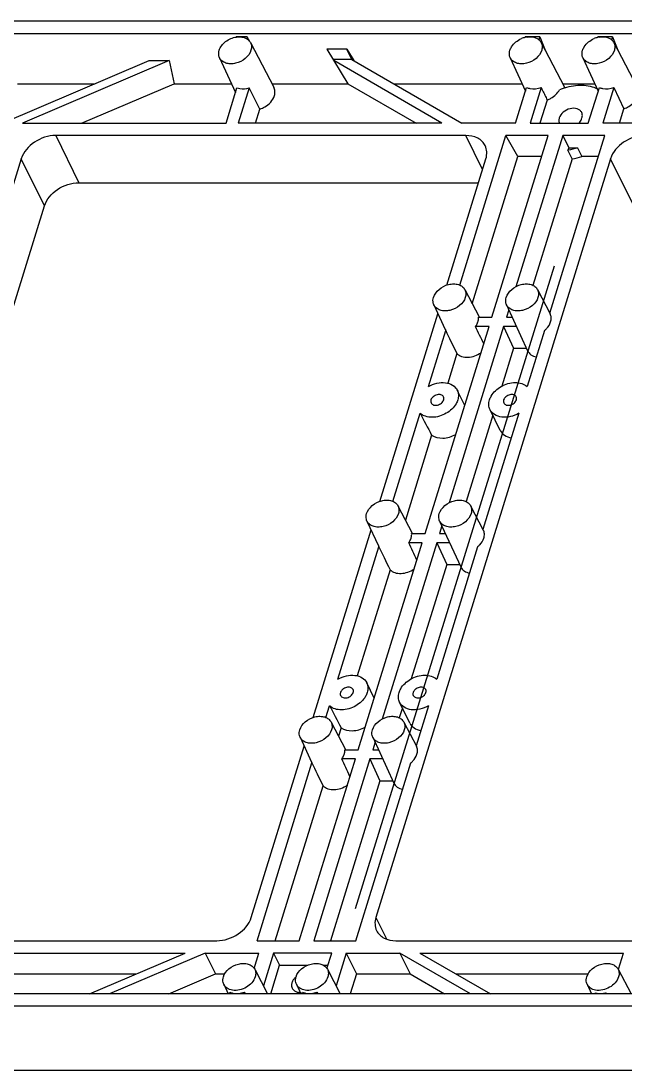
# Model space of a CAD drawing. Header units: inches. Extents: x -421 to 495, y -313 to 296.
# Drawn here: x 99.1 to 160.3, y -106.2 to 0.2 of the extents above; entities that cross this region are included whole.
import ezdxf

# ---------------------------------------------------------------- set-up
doc = ezdxf.new("R2010")
doc.units = ezdxf.units.IN
doc.header["$LTSCALE"] = 2.574606
doc.header["$MEASUREMENT"] = 0
doc.layers.get('0').update_dxf_attribs({"linetype": 'CONTINUOUS'})

msp = doc.modelspace()

# ---------------------------------------------------------------- linework, layer by layer
at = {"color": 7, "linetype": 'Continuous'}
for p, q in [((37.14596, 0.20037), (272.56915, 0.20037)), ((38.25677, -1.05788), (270.68068, -1.05788)), ((122.01438, -1.40295), (120.89303, -1.40295)), ((122.01438, -1.40295), (121.95565, -1.59298)), ((122.01438, -1.40295), (122.18806, -1.80258)), ((122.3414, -1.98483), (124.7139, -6.52633)), ((150.16238, -1.4909), (150.18956, -1.40295)), ((151.66326, -1.40295), (150.18956, -1.40295)), ((151.66326, -1.40295), (151.56641, -1.71636)), ((151.66326, -1.40295), (152.2256, -2.77014)), ((151.81535, -1.98483), (154.18785, -6.52633)), ((157.53087, -1.4909), (157.55805, -1.40295)), ((159.03175, -1.40295), (157.55805, -1.40295)), ((159.03175, -1.40295), (158.9349, -1.71636)), ((159.03175, -1.40295), (159.59409, -2.77014)), ((159.18384, -1.98483), (161.55634, -6.52633)), ((130.0758, -2.66236), (132.22481, -6.16493)), ((132.10214, -2.66236), (130.0758, -2.66236)), ((132.10214, -2.66236), (132.81146, -3.81845)), ((132.61313, -3.70365), (132.10214, -2.66236)), ((97.19016, -10.16659), (112.08051, -3.81845)), ((114.10684, -3.81845), (99.2165, -10.16659)), ((112.08051, -3.81845), (114.10684, -3.81845)), ((114.10684, -3.81845), (114.59743, -6.16493)), ((119.19986, -3.52648), (120.827, -7.06507)), ((132.61313, -3.70365), (130.71469, -3.70365)), ((141.75202, -10.16659), (130.78513, -3.81845)), ((132.61313, -3.70365), (143.77836, -10.16659)), ((148.67381, -3.52648), (150.2285, -6.9075)), ((156.0423, -3.52648), (157.59698, -6.9075)), ((98.7354, -6.16493), (106.57654, -6.16493)), ((105.21106, -10.16659), (114.59743, -6.16493)), ((114.59743, -6.16493), (120.41309, -6.16493)), ((124.52511, -6.16493), (132.22481, -6.16493)), ((132.22481, -6.16493), (139.13798, -10.16659)), ((136.86519, -6.16493), (149.88704, -6.16493)), ((153.99906, -6.16493), (157.25553, -6.16493)), ((119.86856, -10.16659), (120.97438, -6.58815)), ((122.20827, -6.58815), (121.10245, -10.16659)), ((149.22136, -10.16659), (150.34127, -6.54258)), ((151.81464, -6.54361), (150.69506, -10.16659)), ((156.58985, -10.16659), (157.70975, -6.54258)), ((159.18313, -6.54361), (158.06355, -10.16659)), ((159.18313, -6.54361), (160.20435, -8.70863)), ((152.41534, -7.8172), (151.68933, -10.16659)), ((122.84737, -10.16659), (123.29042, -8.73285)), ((159.7538, -10.16659), (160.20435, -8.70863)), ((99.2165, -10.16659), (119.86856, -10.16659)), ((141.75202, -10.16659), (121.10245, -10.16659)), ((149.22136, -10.16659), (143.77836, -10.16659)), ((150.69506, -10.16659), (156.58985, -10.16659)), ((163.50655, -10.16659), (158.06355, -10.16659)), ((102.5968, -11.41991), (104.94562, -16.20631)), ((144.1732, -11.41991), (102.5968, -11.41991)), ((143.55171, -26.61051), (148.24596, -11.41991)), ((145.86869, -14.87496), (144.1732, -11.41991)), ((146.82014, -29.85918), (152.5183, -11.41991)), ((149.44722, -13.53338), (148.24596, -11.41991)), ((152.5183, -11.41991), (148.24596, -11.41991)), ((153.992, -11.41991), (149.25005, -26.76486)), ((152.69118, -29.45467), (158.26434, -11.41991)), ((153.992, -11.41991), (154.60208, -12.66313)), ((158.26434, -11.41991), (153.992, -11.41991)), ((154.60208, -12.66313), (154.52614, -12.90887)), ((154.60208, -12.66313), (155.50267, -12.66313)), ((155.50267, -12.66313), (155.92972, -13.53338)), ((99.10741, -13.76989), (75.31729, -90.75476)), ((101.45624, -18.55629), (99.10741, -13.76989)), ((158.84772, -13.76989), (135.0576, -90.75476)), ((142.2433, -26.60671), (146.21018, -13.76989)), ((144.82362, -28.49536), (149.44722, -13.53338)), ((151.86519, -13.53338), (149.44722, -13.53338)), ((154.9532, -13.77912), (150.98161, -26.63119)), ((154.9532, -13.77912), (154.52614, -12.90887)), ((157.61123, -13.53338), (155.92972, -13.53338)), ((161.19654, -18.55629), (158.84772, -13.76989)), ((104.94562, -16.20631), (145.45727, -16.20631)), ((78.41902, -93.10474), (101.45624, -18.55629)), ((133.00063, -89.83336), (153.14781, -24.63706)), ((144.06923, -27.05129), (145.519, -29.82649)), ((151.43772, -27.05129), (152.72015, -29.50616)), ((140.92769, -28.59294), (142.08478, -31.10931)), ((148.29618, -28.59294), (150.4368, -33.24823)), ((135.46545, -48.53986), (141.34743, -29.50576)), ((148.5288, -29.09883), (148.29383, -29.85918)), ((140.04228, -51.79233), (146.52966, -30.79917)), ((148.00335, -30.79917), (142.47219, -48.69801)), ((146.52966, -30.79917), (145.16595, -30.79917)), ((145.45643, -29.85918), (146.82014, -29.85918)), ((148.00335, -30.79917), (149.01176, -33.00565)), ((149.31066, -30.79917), (148.00335, -30.79917)), ((148.29383, -29.85918), (148.87843, -29.85918)), ((140.37652, -36.88542), (142.13315, -31.20095)), ((142.08454, -31.10847), (142.13315, -31.20095)), ((152.1507, -31.20367), (150.3949, -36.88542)), ((143.2667, -33.53355), (142.33703, -36.54195)), ((149.01176, -33.00565), (147.823, -36.85247)), ((149.01176, -33.00565), (150.32526, -33.00565)), ((144.05963, -38.79217), (143.30257, -37.24943)), ((147.6684, -41.34534), (146.63126, -39.23187)), ((136.77385, -48.54366), (139.53893, -39.59587)), ((146.91134, -39.8026), (144.20375, -48.56435)), ((149.55731, -39.59587), (145.91332, -51.38783)), ((140.7078, -41.81416), (138.04576, -50.42852)), ((137.29137, -48.98445), (138.74115, -51.75964)), ((144.65986, -48.98445), (145.94229, -51.43931)), ((134.14983, -50.52609), (135.30693, -53.04246)), ((141.75094, -51.03198), (141.51598, -51.79233)), ((141.51832, -50.52609), (143.65894, -55.18138)), ((128.68759, -70.47302), (134.56957, -51.43891)), ((138.67857, -51.79233), (140.04228, -51.79233)), ((141.51598, -51.79233), (142.10057, -51.79233)), ((131.20217, -66.57364), (135.3553, -53.1341)), ((133.26442, -73.72548), (139.7518, -52.73232)), ((135.30668, -53.04163), (135.3553, -53.1341)), ((141.2255, -52.73232), (135.69434, -70.63117)), ((139.7518, -52.73232), (138.38809, -52.73232)), ((145.37284, -53.13683), (141.22055, -66.57364)), ((142.5328, -52.73232), (141.2255, -52.73232)), ((141.2255, -52.73232), (142.2339, -54.9388)), ((142.2339, -54.9388), (138.64864, -66.54069)), ((142.2339, -54.9388), (143.5474, -54.9388)), ((136.48884, -55.4667), (133.16268, -66.23017)), ((134.88881, -68.48757), (134.12821, -66.93764)), ((138.49405, -71.03356), (137.45691, -68.92009)), ((129.99599, -70.47681), (130.36457, -69.28409)), ((137.73699, -69.49082), (137.4259, -70.4975)), ((140.38296, -69.28409), (139.13547, -73.32098)), ((130.51352, -70.9176), (131.96329, -73.69279)), ((137.882, -70.9176), (139.16444, -73.37247)), ((131.53345, -71.50238), (131.2679, -72.36167)), ((122.42006, -90.75476), (127.79171, -73.37207)), ((127.37197, -72.45925), (128.52907, -74.97562)), ((134.97308, -72.96514), (134.73812, -73.72548)), ((134.74046, -72.45925), (136.88109, -77.11453)), ((131.90071, -73.72548), (133.26442, -73.72548)), ((134.73812, -73.72548), (135.32271, -73.72548)), ((123.00343, -93.10474), (128.57744, -75.06725)), ((127.27578, -93.10474), (132.97394, -74.66548)), ((128.52882, -74.97478), (128.57744, -75.06725)), ((134.44764, -74.66548), (128.74948, -93.10474)), ((132.97394, -74.66548), (131.61023, -74.66548)), ((133.02182, -93.10474), (138.59498, -75.06998)), ((135.75495, -74.66548), (134.44764, -74.66548)), ((134.44764, -74.66548), (135.45604, -76.87195)), ((124.85781, -93.10474), (129.71099, -77.39985)), ((135.45604, -76.87195), (130.43973, -93.10474)), ((135.45604, -76.87195), (136.76954, -76.87195)), ((135.0576, -90.75476), (136.11488, -92.90928)), ((77.35427, -93.10474), (118.93067, -93.10474)), ((123.00343, -93.10474), (127.27578, -93.10474)), ((128.74948, -93.10474), (133.02182, -93.10474)), ((137.09458, -93.10474), (178.67098, -93.10474)), ((95.08531, -94.35807), (115.73489, -94.35807)), ((106.0338, -98.49389), (115.73489, -94.35807)), ((117.76122, -94.35807), (108.06013, -98.49389)), ((117.76122, -94.35807), (123.20423, -94.35807)), ((117.76122, -94.35807), (118.79837, -96.47154)), ((122.72392, -95.91234), (123.20423, -94.35807)), ((124.67793, -94.35807), (123.65211, -97.67761)), ((130.57272, -94.35807), (124.67793, -94.35807)), ((124.67793, -94.35807), (125.28801, -95.60129)), ((130.09241, -95.91234), (130.57272, -94.35807)), ((132.04641, -94.35807), (131.0206, -97.67761)), ((132.04641, -94.35807), (137.48942, -94.35807)), ((132.04641, -94.35807), (133.08356, -96.47154)), ((144.63438, -98.49389), (137.48942, -94.35807)), ((137.48942, -94.35807), (138.52656, -96.47154)), ((139.51575, -94.35807), (160.16533, -94.35807)), ((139.51575, -94.35807), (146.66071, -98.49389)), ((159.65824, -95.99902), (160.16533, -94.35807)), ((124.39413, -98.49389), (125.28801, -95.60129)), ((125.28801, -95.60129), (128.11273, -95.60129)), ((129.76019, -95.60129), (130.18853, -95.60129)), ((96.17712, -96.47154), (110.77747, -96.47154)), ((114.05469, -98.49389), (118.79836, -96.47154)), ((118.79836, -96.47154), (119.75214, -96.47154)), ((122.76739, -95.98406), (124.07854, -98.49389)), ((130.13588, -95.98406), (131.44703, -98.49389)), ((133.08356, -96.47154), (132.4586, -98.49389)), ((133.08356, -96.47154), (138.52656, -96.47154)), ((138.52656, -96.47154), (142.02033, -98.49389)), ((143.16694, -96.47154), (156.59458, -96.47154)), ((159.60983, -95.98406), (160.92098, -98.49389)), ((119.62585, -97.52571), (120.07105, -98.49389)), ((126.99434, -97.52571), (127.43954, -98.49389)), ((156.46829, -97.52571), (156.91349, -98.49389)), ((240.57068, -98.49389), (8.14676, -98.49389)), ((120.18619, -98.49389), (120.2422, -98.31265)), ((121.71557, -98.31373), (121.65989, -98.49389)), ((121.71557, -98.31373), (121.80052, -98.49391)), ((127.55468, -98.49389), (127.61069, -98.31265)), ((129.08405, -98.31373), (129.02838, -98.49389)), ((129.08405, -98.31373), (129.16901, -98.49391)), ((157.20357, -98.49389), (157.23937, -98.37803)), ((158.36024, -98.37959), (158.32492, -98.49389)), ((158.41786, -98.4939), (158.36024, -98.37959)), ((241.68148, -99.75214), (6.25829, -99.75214)), ((11.01788, -106.22315), (244.55544, -106.22315))]:
    msp.add_line(p, q, dxfattribs=at)
for centre, radius, start, end in [((121.53093, -2.40823), 0.91438, 27.661038, 34.653817), ((150.74589, -3.76887), 2.36995, 104.2868653, 113.2427326), ((150.70839, -3.6213), 2.2177, 98.3700858, 104.2890081), ((151.00488, -2.40823), 0.91438, 27.661038, 34.653817), ((158.11437, -3.76887), 2.36995, 104.2868653, 113.2427326), ((158.07688, -3.6213), 2.2177, 98.3700858, 104.2890081), ((158.37337, -2.40823), 0.91438, 27.661038, 34.653817), ((156.01721, -12.11464), 5.82491, 109.9845497, 113.6792805), ((156.0076, -12.0878), 5.7964, 108.0844239, 109.9860054), ((153.32338, -6.97832), 0.97551, 22.7579297, 27.6328095), ((127.16102, -97.62954), 0.66314, 206.250148, 220.9699648)]:
    msp.add_arc(centre, radius, start, end, dxfattribs=at)
for centre, major_axis, ratio, start_param, end_param in [((147.08915, -38.46986), (-17.23236, 37.64858), 0.035500416, -1.429547581, -1.381890251), ((157.91663, -57.62428), (-17.39959, 30.72695), 0.041234029, 0.512758126, 0.646669599), ((149.65555, -55.30277), (-15.1333, 26.73726), 0.043722623, 0.918367777, 1.01744485), ((151.13878, -79.55743), (-17.39959, 30.72695), 0.041234029, 0.512758126, 0.646669599), ((140.3113, -60.40302), (-17.23236, 37.64858), 0.035500416, -1.429547581, -1.381890251), ((140.48119, -84.99099), (-15.1333, 26.73726), 0.043722623, 7.201553084, 7.300630157), ((144.36092, -101.49059), (-17.39959, 30.72695), 0.041234029, 0.512758126, 0.646669599), ((133.53344, -82.33617), (-17.23236, 37.64858), 0.035500416, -1.429547581, -1.381890251)]:
    msp.add_ellipse(centre, major_axis=major_axis, ratio=ratio, start_param=start_param, end_param=end_param, dxfattribs=at)
for points, start_tangent, end_tangent in [([(119.16889, -2.77627), (119.81571, -1.89713), (120.91162, -1.42723)], (7.49928323, 24.267689446), (25.132152732, 3.678980712)), ([(120.91162, -1.42723), (121.05573, -1.41121), (121.47131, -1.42529)], (25.13215273, 3.67898072), (25.107471098, -3.843812566)), ([(121.47131, -1.42529), (121.9471, -1.58544), (122.2831, -1.88829)], (25.107471109, -3.843812497), (14.44267913, -20.894234122)), ([(122.3408, -1.98373), (122.44511, -2.36052), (122.3926, -2.77627)], (11.788933366, -22.498467728), (-7.499283264, -24.267689435)), ([(148.64284, -2.77627), (148.80675, -2.42269), (149.81064, -1.59126)], (7.499283222, 24.267689448), (23.342442157, 10.014509181)), ([(150.38557, -1.42723), (150.67161, -1.40554), (151.42155, -1.58572)], (25.13215273, 3.678980722), (22.056424308, -12.596592664)), ([(151.42155, -1.58572), (151.52036, -1.6492), (151.75705, -1.88829)], (22.056424309, -12.596592663), (14.442679089, -20.894234151)), ([(151.81476, -1.98373), (151.91906, -2.36052), (151.86656, -2.77627)], (11.788933366, -22.498467728), (-7.499283264, -24.267689435)), ([(156.01133, -2.77627), (156.17524, -2.42269), (157.17913, -1.59126)], (7.499283222, 24.267689448), (23.342442157, 10.014509181)), ([(157.75406, -1.42723), (158.0401, -1.40554), (158.79003, -1.58572)], (25.13215273, 3.678980722), (22.056424308, -12.596592664)), ([(158.79003, -1.58572), (158.88885, -1.6492), (159.12554, -1.88829)], (22.056424309, -12.596592663), (14.442679089, -20.894234151)), ([(159.18324, -1.98373), (159.28755, -2.36052), (159.23504, -2.77627)], (11.788933366, -22.498467728), (-7.499283264, -24.267689435)), ([(119.2003, -3.52739), (119.14046, -3.35388), (119.16889, -2.77627)], (-10.635642148, 23.06605983), (7.499283226, 24.267689447)), ([(122.3926, -2.77627), (121.81999, -3.59545), (120.83562, -4.08982), (120.30853, -4.14639), (119.82946, -4.06368), (119.44712, -3.85006), (119.2003, -3.52739)], (-7.499283238, -24.267689443), (-10.635642133, 23.066059837)), ([(148.67426, -3.52739), (148.61442, -3.35388), (148.64284, -2.77627)], (-10.635642148, 23.06605983), (7.499283226, 24.267689447)), ([(151.86656, -2.77627), (151.29394, -3.59545), (150.30957, -4.08982), (149.78249, -4.14639), (149.30341, -4.06368), (148.92107, -3.85006), (148.67426, -3.52739)], (-7.499283238, -24.267689443), (-10.635642133, 23.066059837)), ([(156.04274, -3.52739), (155.9829, -3.35388), (156.01133, -2.77627)], (-10.635642148, 23.06605983), (7.499283226, 24.267689447)), ([(159.23504, -2.77627), (158.66243, -3.59545), (157.67806, -4.08982), (157.15097, -4.14639), (156.6719, -4.06368), (156.28956, -3.85006), (156.04274, -3.52739)], (-7.499283238, -24.267689443), (-10.635642133, 23.066059837)), ([(154.2083, -6.57774), (155.97764, -6.31256), (157.52069, -6.6868)], (24.14543879, 7.884020905), (22.600839692, -11.591464326)), ([(120.97438, -6.58815), (121.2541, -6.66294), (122.20827, -6.58815)], (23.77684891, -8.934285416), (24.295516242, 7.408636214)), ([(123.29042, -8.73285), (123.02137, -8.19193), (122.61268, -7.39685), (122.20827, -6.58815)], (-11.444543561, 22.6755909), (-11.439556928, 22.678107004)), ([(123.29042, -8.73285), (123.79152, -8.50998), (124.76888, -7.37619)], (24.174779533, 7.793589321), (7.499283241, 24.267689442)), ([(124.76888, -7.37619), (124.82532, -6.93006), (124.71367, -6.52588)], (7.499283268, 24.267689434), (-11.782010584, 22.502093827)), ([(150.34127, -6.54258), (150.66617, -6.65111), (151.81464, -6.54361)], (22.909099146, -10.969647959), (23.83622713, 8.774638238)), ([(151.81464, -6.54361), (151.96342, -6.86641), (152.19139, -7.33549), (152.41534, -7.8172)], (10.834627574, -22.973263706), (10.836176475, -22.972533152)), ([(152.41534, -7.8172), (152.80839, -7.63648), (153.67783, -6.78014)], (23.894371703, 8.615045034), (11.982183526, 22.396144265)), ([(157.70975, -6.54258), (158.03466, -6.65111), (159.18313, -6.54361)], (22.909099146, -10.969647959), (23.836227116, 8.774638276)), ([(160.20435, -8.70863), (160.68288, -8.48097), (161.61132, -7.37619)], (23.933081137, 8.506916438), (7.499283242, 24.267689442)), ([(155.92168, -9.08825), (155.7411, -8.86294), (155.46619, -8.71528), (154.75001, -8.7035), (154.05336, -9.05753), (153.64836, -9.63924)], (-11.205193657, 22.79481597), (-7.499283229, -24.267689446)), ([(155.95101, -9.63924), (155.98303, -9.49392), (155.92168, -9.08825)], (7.499283205, 24.267689453), (-11.20519371, 22.794815944)), ([(153.64836, -9.63924), (153.61635, -9.78456), (153.6777, -10.19023)], (-7.499283205, -24.267689453), (11.20519371, -22.794815944)), ([(155.59565, -10.17698), (155.7155, -10.05279), (155.95101, -9.63924)], (18.653635694, 17.239543944), (7.499283293, 24.267689426)), ([(102.5968, -11.41991), (100.43031, -12.1083), (99.10741, -13.76989)], (-25.4, 0), (-7.499283237, -24.267689444)), ([(146.1398, -12.4475), (145.38105, -11.6927), (144.1732, -11.41991)], (-11.204470979, 22.795171201), (-25.4, 0)), ([(162.3371, -11.41991), (160.17062, -12.1083), (158.84772, -13.76989)], (-25.4, 0), (-7.499283237, -24.267689444)), ([(146.21018, -13.76989), (146.30149, -13.07807), (146.1398, -12.4475)], (7.499283256, 24.267689438), (-11.204470998, 22.795171192)), ([(155.50267, -12.66313), (154.52614, -12.90887)], (-23.978690565, -8.377493587), (-25.099573444, -3.895049795)), ([(154.9532, -13.77912), (155.92972, -13.53338)], (25.099573444, 3.895049795), (23.978690565, 8.377493587)), ([(101.45624, -18.55629), (102.77913, -16.89469), (104.94562, -16.20631)], (7.499283236, 24.267689444), (25.4, 0)), ([(140.89672, -27.84273), (141.45747, -27.03363), (142.42325, -26.53657), (142.94413, -26.47203), (143.42197, -26.5429), (143.80955, -26.74222), (144.06863, -27.05019)], (7.499283232, 24.267689445), (11.788933369, -22.498467726)), ([(148.26521, -27.84273), (148.82596, -27.03363), (149.79174, -26.53657), (150.31261, -26.47203), (150.79045, -26.5429), (151.17804, -26.74222), (151.43712, -27.05019)], (7.499283232, 24.267689445), (11.788933369, -22.498467726)), ([(144.06863, -27.05019), (144.17294, -27.42698), (144.12043, -27.84273)], (11.788933366, -22.498467728), (-7.499283264, -24.267689435)), ([(151.43712, -27.05019), (151.54142, -27.42698), (151.48892, -27.84273)], (11.788933366, -22.498467728), (-7.499283264, -24.267689435)), ([(140.92813, -28.59385), (140.86829, -28.42034), (140.89672, -27.84273)], (-10.635642148, 23.06605983), (7.499283226, 24.267689447)), ([(144.12043, -27.84273), (143.54782, -28.66191), (142.56345, -29.15628), (142.03636, -29.21285), (141.55729, -29.13014), (141.17495, -28.91652), (140.92813, -28.59385)], (-7.499283238, -24.267689443), (-10.635642133, 23.066059837)), ([(148.29662, -28.59385), (148.23678, -28.42034), (148.26521, -27.84273)], (-10.635642148, 23.06605983), (7.499283226, 24.267689447)), ([(151.48892, -27.84273), (150.91631, -28.66191), (149.93193, -29.15628), (149.40485, -29.21285), (148.92578, -29.13014), (148.54343, -28.91652), (148.29662, -28.59385)], (-7.499283238, -24.267689443), (-10.635642133, 23.066059837)), ([(152.7734, -30.32917), (152.82812, -29.89776), (152.72045, -29.50676)], (7.499283232, 24.267689445), (-11.738530469, 22.524806379)), ([(145.16595, -30.79917), (145.24213, -30.68461), (145.40491, -30.32917)], (14.836715958, 20.616300822), (7.499283259, 24.267689437)), ([(145.40491, -30.32917), (145.43596, -30.20958), (145.45643, -29.85918)], (7.499283265, 24.267689435), (-2.567740953, 25.269877451)), ([(152.1507, -31.20367), (152.3625, -31.00678), (152.7734, -30.32917)], (19.659775562, 16.082699551), (7.499283245, 24.267689441)), ([(143.2667, -33.53355), (143.74871, -33.82665), (144.38218, -33.91335), (145.07293, -33.78094), (145.71784, -33.44916)], (17.85983188, -18.060631362), (20.722253156, 14.68837037)), ([(150.43806, -33.25067), (150.77983, -33.65624), (151.32281, -33.88116)], (10.671630239, -23.049431838), (24.927490139, -4.876498271)), ([(140.37652, -36.88542), (141.24, -36.54531), (142.11043, -36.49541), (142.83943, -36.74391), (143.30209, -37.24848)], (21.968773865, 12.748842099), (11.20979672, -22.792552676)), ([(146.57877, -38.24065), (146.74688, -37.85739), (147.74501, -36.88542)], (7.499283249, 24.26768944), (21.968773871, 12.748842088)), ([(147.74501, -36.88542), (149.1958, -36.47819), (150.3949, -36.88542)], (21.968773875, 12.748842082), (18.834147149, -17.042150721)), ([(140.63793, -38.24065), (140.62008, -38.32179), (140.65416, -38.54883)], (-7.499283303, -24.267689423), (11.187311271, -22.803597666)), ([(141.91118, -37.93247), (141.65627, -37.7234), (141.2552, -37.71657), (140.86493, -37.91472), (140.63793, -38.24065)], (-11.187311229, 22.803597687), (-7.499283247, -24.267689441)), ([(140.65416, -38.54883), (140.90907, -38.7579), (141.31014, -38.76473), (141.70041, -38.56658), (141.92741, -38.24065)], (11.187311229, -22.803597687), (7.499283247, 24.267689441)), ([(141.92741, -38.24065), (141.94526, -38.15951), (141.91118, -37.93247)], (7.499283303, 24.267689423), (-11.187311271, 22.803597666)), ([(143.35506, -38.24065), (143.18695, -38.62391), (142.18882, -39.59587)], (-7.499283249, -24.26768944), (-21.968773871, -12.748842088)), ([(143.30209, -37.24848), (143.42351, -37.72159), (143.35506, -38.24065)], (11.20979671, -22.792552681), (-7.499283215, -24.26768945)), ([(146.63174, -39.23282), (146.51032, -38.7597), (146.57877, -38.24065)], (-11.20979671, 22.792552681), (7.499283215, 24.26768945)), ([(148.00642, -38.24065), (147.98857, -38.32179), (148.02265, -38.54883)], (-7.499283303, -24.267689423), (11.187311271, -22.803597666)), ([(149.27967, -37.93247), (149.02476, -37.7234), (148.62369, -37.71657), (148.23342, -37.91472), (148.00642, -38.24065)], (-11.187311229, 22.803597687), (-7.499283247, -24.267689441)), ([(148.02265, -38.54883), (148.27756, -38.7579), (148.67863, -38.76473), (149.0689, -38.56658), (149.2959, -38.24065)], (11.187311229, -22.803597687), (7.499283247, 24.267689441)), ([(149.2959, -38.24065), (149.31375, -38.15951), (149.27967, -37.93247)], (7.499283303, 24.267689423), (-11.187311271, 22.803597666)), ([(149.55731, -39.59587), (148.69383, -39.93599), (147.82339, -39.98589), (147.09439, -39.73739), (146.63174, -39.23282)], (-21.968773865, -12.748842099), (-11.20979672, 22.792552676)), ([(142.18882, -39.59587), (140.73803, -40.00311), (139.53893, -39.59587)], (-21.968773875, -12.748842082), (-18.834147149, 17.042150721)), ([(147.66867, -41.34587), (148.10242, -41.83196), (148.78275, -42.08827)], (11.2029831, -22.795902475), (25.073578402, -4.059022803)), ([(140.7078, -41.81416), (141.83612, -42.11584), (143.14655, -41.75387)], (20.81497079, -14.556682006), (22.331645173, 12.101967768)), ([(134.11886, -49.77589), (134.67961, -48.96679), (135.6454, -48.46973), (136.16627, -48.40518), (136.64411, -48.47605), (137.03169, -48.67537), (137.29078, -48.98335)], (7.499283232, 24.267689445), (11.788933369, -22.498467726)), ([(141.48735, -49.77589), (142.0481, -48.96679), (143.01388, -48.46973), (143.53476, -48.40518), (144.0126, -48.47605), (144.40018, -48.67537), (144.65926, -48.98335)], (7.499283232, 24.267689445), (11.788933369, -22.498467726)), ([(134.15028, -50.527), (134.09044, -50.35349), (134.11886, -49.77589)], (-10.635642148, 23.06605983), (7.499283226, 24.267689447)), ([(137.34258, -49.77589), (136.76996, -50.59506), (135.78559, -51.08944), (135.25851, -51.146), (134.77943, -51.06329), (134.39709, -50.84967), (134.15028, -50.527)], (-7.499283238, -24.267689443), (-10.635642133, 23.066059837)), ([(137.29078, -48.98335), (137.39508, -49.36014), (137.34258, -49.77589)], (11.788933366, -22.498467728), (-7.499283264, -24.267689435)), ([(141.51876, -50.527), (141.45893, -50.35349), (141.48735, -49.77589)], (-10.635642148, 23.06605983), (7.499283226, 24.267689447)), ([(144.71106, -49.77589), (144.13845, -50.59506), (143.15408, -51.08944), (142.62699, -51.146), (142.14792, -51.06329), (141.76558, -50.84967), (141.51876, -50.527)], (-7.499283238, -24.267689443), (-10.635642133, 23.066059837)), ([(144.65926, -48.98335), (144.76357, -49.36014), (144.71106, -49.77589)], (11.788933366, -22.498467728), (-7.499283264, -24.267689435)), ([(138.62705, -52.26233), (138.6581, -52.14273), (138.67857, -51.79233)], (7.499283265, 24.267689435), (-2.567740953, 25.269877451)), ([(145.99554, -52.26233), (146.05026, -51.83092), (145.94259, -51.43991)], (7.499283232, 24.267689445), (-11.738530469, 22.524806379)), ([(138.38809, -52.73232), (138.46427, -52.61776), (138.62705, -52.26233)], (14.836715958, 20.616300822), (7.499283259, 24.267689437)), ([(145.37284, -53.13683), (145.58464, -52.93993), (145.99554, -52.26233)], (19.659775562, 16.082699551), (7.499283245, 24.267689441)), ([(143.6602, -55.18383), (144.00197, -55.58939), (144.54495, -55.81431)], (10.671630239, -23.049431838), (24.927490139, -4.876498271)), ([(136.48884, -55.4667), (136.97086, -55.7598), (137.60433, -55.84651), (138.29507, -55.7141), (138.93998, -55.38231)], (17.85983188, -18.060631362), (20.722253156, 14.68837037)), ([(131.20217, -66.57364), (132.06565, -66.23352), (132.93608, -66.18362), (133.66508, -66.43212), (134.12773, -66.93669)], (21.968773865, 12.748842099), (11.20979672, -22.792552676)), ([(134.12773, -66.93669), (134.24916, -67.40981), (134.18071, -67.92886)], (11.20979671, -22.792552681), (-7.499283215, -24.26768945)), ([(137.40442, -67.92886), (137.57253, -67.5456), (138.57065, -66.57364)], (7.499283249, 24.26768944), (21.968773871, 12.748842088)), ([(138.57065, -66.57364), (140.02145, -66.1664), (141.22055, -66.57364)], (21.968773875, 12.748842082), (18.834147149, -17.042150721)), ([(131.46358, -67.92886), (131.44573, -68.01), (131.47981, -68.23705)], (-7.499283303, -24.267689423), (11.187311271, -22.803597666)), ([(132.73683, -67.62068), (132.48192, -67.41161), (132.08085, -67.40479), (131.69058, -67.60293), (131.46358, -67.92886)], (-11.187311229, 22.803597687), (-7.499283247, -24.267689441)), ([(131.47981, -68.23705), (131.73472, -68.44611), (132.13579, -68.45294), (132.52606, -68.2548), (132.75306, -67.92886)], (11.187311229, -22.803597687), (7.499283247, 24.267689441)), ([(132.75306, -67.92886), (132.77091, -67.84772), (132.73683, -67.62068)], (7.499283303, 24.267689423), (-11.187311271, 22.803597666)), ([(134.18071, -67.92886), (134.01259, -68.31213), (133.01447, -69.28409)], (-7.499283249, -24.26768944), (-21.968773871, -12.748842088)), ([(137.45739, -68.92104), (137.33596, -68.44792), (137.40442, -67.92886)], (-11.20979671, 22.792552681), (7.499283215, 24.26768945)), ([(138.83206, -67.92886), (138.81421, -68.01), (138.8483, -68.23705)], (-7.499283303, -24.267689423), (11.187311271, -22.803597666)), ([(140.10531, -67.62068), (139.8504, -67.41161), (139.44934, -67.40479), (139.05907, -67.60293), (138.83206, -67.92886)], (-11.187311229, 22.803597687), (-7.499283247, -24.267689441)), ([(138.8483, -68.23705), (139.10321, -68.44611), (139.50428, -68.45294), (139.89455, -68.2548), (140.12155, -67.92886)], (11.187311229, -22.803597687), (7.499283247, 24.267689441)), ([(140.12155, -67.92886), (140.1394, -67.84772), (140.10531, -67.62068)], (7.499283303, 24.267689423), (-11.187311271, 22.803597666)), ([(140.38296, -69.28409), (139.51948, -69.62421), (138.64904, -69.67411), (137.92004, -69.42561), (137.45739, -68.92104)], (-21.968773865, -12.748842099), (-11.20979672, 22.792552676)), ([(133.01447, -69.28409), (131.56368, -69.69133), (130.36457, -69.28409)], (-21.968773875, -12.748842082), (-18.834147149, 17.042150721)), ([(127.34101, -71.70904), (127.90176, -70.89994), (128.86754, -70.40288), (129.38841, -70.33834), (129.86625, -70.40921), (130.25384, -70.60853), (130.51292, -70.9165)], (7.499283232, 24.267689445), (11.788933369, -22.498467726)), ([(130.51292, -70.9165), (130.61722, -71.29329), (130.56472, -71.70904)], (11.788933366, -22.498467728), (-7.499283264, -24.267689435)), ([(134.70949, -71.70904), (135.27024, -70.89994), (136.23603, -70.40288), (136.7569, -70.33834), (137.23474, -70.40921), (137.62233, -70.60853), (137.88141, -70.9165)], (7.499283232, 24.267689445), (11.788933369, -22.498467726)), ([(137.88141, -70.9165), (137.98571, -71.29329), (137.93321, -71.70904)], (11.788933366, -22.498467728), (-7.499283264, -24.267689435)), ([(138.49432, -71.03408), (138.92807, -71.52018), (139.6084, -71.77648)], (11.2029831, -22.795902475), (25.073578402, -4.059022803)), ([(127.37242, -72.46015), (127.31258, -72.28665), (127.34101, -71.70904)], (-10.635642148, 23.06605983), (7.499283226, 24.267689447)), ([(130.56472, -71.70904), (129.9921, -72.52822), (129.00773, -73.02259), (128.48065, -73.07916), (128.00158, -72.99645), (127.61923, -72.78283), (127.37242, -72.46015)], (-7.499283238, -24.267689443), (-10.635642133, 23.066059837)), ([(131.53345, -71.50238), (132.66177, -71.80405), (133.9722, -71.44208)], (20.81497079, -14.556682006), (22.331645173, 12.101967768)), ([(134.74091, -72.46015), (134.68107, -72.28665), (134.70949, -71.70904)], (-10.635642148, 23.06605983), (7.499283226, 24.267689447)), ([(137.93321, -71.70904), (137.36059, -72.52822), (136.37622, -73.02259), (135.84914, -73.07916), (135.37007, -72.99645), (134.98772, -72.78283), (134.74091, -72.46015)], (-7.499283238, -24.267689443), (-10.635642133, 23.066059837)), ([(139.21768, -74.19548), (139.2724, -73.76407), (139.16474, -73.37306)], (7.499283232, 24.267689445), (-11.738530469, 22.524806379)), ([(131.61023, -74.66548), (131.68642, -74.55091), (131.84919, -74.19548)], (14.836715958, 20.616300822), (7.499283259, 24.267689437)), ([(131.84919, -74.19548), (131.88024, -74.07589), (131.90071, -73.72548)], (7.499283265, 24.267689435), (-2.567740953, 25.269877451)), ([(138.59498, -75.06998), (138.80679, -74.87309), (139.21768, -74.19548)], (19.659775562, 16.082699551), (7.499283245, 24.267689441)), ([(129.71099, -77.39985), (130.193, -77.69296), (130.82647, -77.77966), (131.51721, -77.64725), (132.16212, -77.31547)], (17.85983188, -18.060631362), (20.722253156, 14.68837037)), ([(136.88235, -77.11698), (137.22412, -77.52254), (137.7671, -77.74746)], (10.671630239, -23.049431838), (24.927490139, -4.876498271)), ([(118.93067, -93.10474), (121.09716, -92.41636), (122.42006, -90.75476)], (25.4, 0), (7.499283237, 24.267689444)), ([(135.0576, -90.75476), (134.96629, -91.44658), (135.12797, -92.07715)], (-7.499283256, -24.267689438), (11.204470998, -22.795171192)), ([(135.12797, -92.07715), (135.88672, -92.83195), (137.09458, -93.10474)], (11.204470979, -22.795171201), (25.4, 0)), ([(119.59488, -96.7755), (120.15563, -95.9664), (121.12142, -95.46934), (121.64229, -95.4048), (122.12013, -95.47567), (122.50771, -95.67499), (122.7668, -95.98296)], (7.499283232, 24.267689445), (11.788933369, -22.498467726)), ([(126.96337, -96.7755), (127.52412, -95.9664), (128.4899, -95.46934), (129.01078, -95.4048), (129.48862, -95.47567), (129.8762, -95.67499), (130.13528, -95.98296)], (7.499283232, 24.267689445), (11.788933369, -22.498467726)), ([(156.43732, -96.7755), (156.99807, -95.9664), (157.96386, -95.46934), (158.48473, -95.4048), (158.96257, -95.47567), (159.35015, -95.67499), (159.60924, -95.98296)], (7.499283232, 24.267689445), (11.788933369, -22.498467726)), ([(119.6263, -97.52662), (119.56646, -97.35311), (119.59488, -96.7755)], (-10.635642148, 23.06605983), (7.499283226, 24.267689447)), ([(122.8186, -96.7755), (121.92151, -97.82365), (120.51617, -98.12648)], (-7.499283231, -24.267689446), (-25.107471105, 3.843812523)), ([(122.7668, -95.98296), (122.8711, -96.35975), (122.8186, -96.7755)], (11.788933366, -22.498467728), (-7.499283264, -24.267689435)), ([(126.94781, -96.78517), (126.74346, -96.99328)], (-19.438705669, -16.34921166), (-15.880491408, -19.823470752)), ([(126.99478, -97.52662), (126.93495, -97.35311), (126.96337, -96.7755)], (-10.635642148, 23.06605983), (7.499283226, 24.267689447)), ([(130.18708, -96.7755), (129.28999, -97.82365), (127.88466, -98.12648)], (-7.499283231, -24.267689446), (-25.107471105, 3.843812523)), ([(130.13528, -95.98296), (130.23959, -96.35975), (130.18708, -96.7755)], (11.788933366, -22.498467728), (-7.499283264, -24.267689435)), ([(156.46874, -97.52662), (156.4089, -97.35311), (156.43732, -96.7755)], (-10.635642148, 23.06605983), (7.499283226, 24.267689447)), ([(159.66104, -96.7755), (158.74711, -97.83344), (157.32496, -98.12096)], (-7.499283229, -24.267689446), (-25.020125256, 4.37645201)), ([(159.60924, -95.98296), (159.71354, -96.35975), (159.66104, -96.7755)], (11.788933366, -22.498467728), (-7.499283264, -24.267689435)), ([(120.51617, -98.12648), (119.96844, -97.92166), (119.6263, -97.52662)], (-25.107471107, 3.84381251), (-10.635642113, 23.066059846)), ([(126.53693, -97.37185), (126.50492, -97.51717), (126.56627, -97.92284)], (-7.499283205, -24.267689453), (11.20519371, -22.794815944)), ([(126.74346, -96.99328), (126.67633, -97.08483), (126.53693, -97.37185)], (-15.880491417, -19.823470745), (-7.499283169, -24.267689464)), ([(127.88466, -98.12648), (127.33693, -97.92166), (126.99478, -97.52662)], (-25.107471107, 3.84381251), (-10.635642113, 23.066059846)), ([(157.32496, -98.12096), (156.79853, -97.9132), (156.46874, -97.52662)], (-25.020125258, 4.376451994), (-10.635642125, 23.066059841)), ([(120.2422, -98.31265), (120.56504, -98.42536), (121.71557, -98.31373)], (22.691322022, -11.413321378), (23.725597325, 9.0695111)), ([(126.66031, -98.06434), (126.79498, -98.18443), (127.37269, -98.35092)], (16.649938711, -19.181750205), (25.398800673, -0.246828679)), ([(127.61069, -98.31265), (127.93353, -98.42536), (129.08405, -98.31373)], (22.691322022, -11.413321378), (23.72559731, 9.069511138)), ([(157.23937, -98.37803), (157.4953, -98.44208), (158.36024, -98.37959)], (23.9786451, -8.377623718), (24.429180266, 6.955224767))]:
    msp.add_spline(points, degree=3, dxfattribs=dict(at, start_tangent=start_tangent, end_tangent=end_tangent))

doc.saveas('drawing.dxf')
